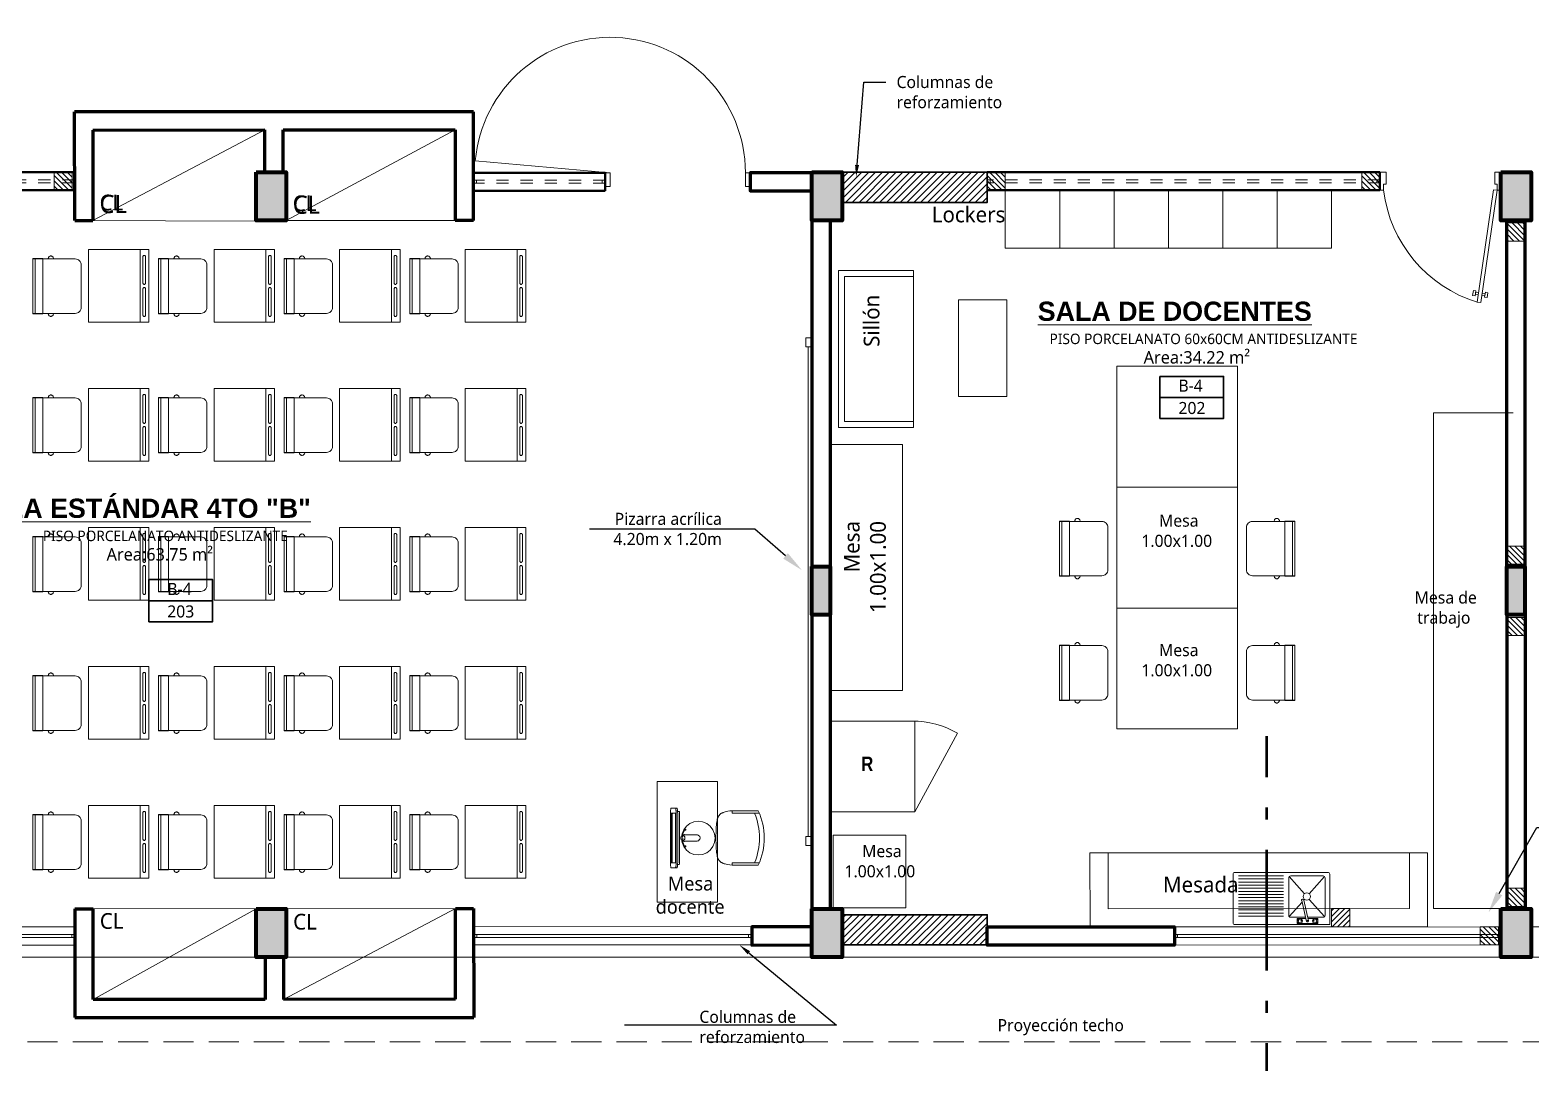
# Model space of a CAD drawing. Header units: metres. Extents: x 28 to 148, y 23 to 113.
# Drawn here: x 116.7 to 129.13, y 38.12 to 46.67 of the extents above; entities that cross this region are included whole.
import ezdxf
from ezdxf import colors
from ezdxf.entities.mleader import LeaderData, LeaderLine
from ezdxf.math import Vec2, Vec3

# ---------------------------------------------------------------- set-up
doc = ezdxf.new("R2010")
doc.units = ezdxf.units.M
doc.linetypes.add('1CORTE', pattern=[1.5, 1, -0.25, 0, -0.25])
doc.linetypes.add('DASHED2', pattern=[0.375, 0.25, -0.125])
doc.layers.add('01', color=7, linetype='Continuous', lineweight=5, true_color=0xcc6600)
doc.layers.add('Mobiliario', color=7, linetype='Continuous', lineweight=0, true_color=0x7f7f7f)
for name, color, linetype, lineweight in [('AA. Proyeccion Corte', 10, '1CORTE', 50), ('COLUMNAS 50', 32, 'Continuous', 70), ('COLUMNAS REFOR.', 40, 'Continuous', 25), ('COLUMNETASSS', 211, 'Continuous', 20), ('Equipamiento SR', 23, 'Continuous', 0), ('GRAFO 0 BLANCO', 7, 'Continuous', 0), ('GRAFO00', 7, 'Continuous', 0), ('letras sr', 7, 'Continuous', 5), ('MOBILIARIO_Pen_No__1', 7, 'Continuous', 13), ('Muebles', 252, 'Continuous', 0), ('muro bajo', 191, 'Continuous', 40), ('Muros el', 144, 'Continuous', 60), ('Puertas El', 21, 'Continuous', 15), ('Vanos', 140, 'Continuous', 5), ('VENTANAS  50', 161, 'Continuous', 9)]:
    doc.layers.add(name, color=color, linetype=linetype, lineweight=lineweight)
doc.layers.add('perimetroooo', color=3, linetype='Continuous')
doc.styles.add('Generales', font='trebuc.ttf', dxfattribs={"height": 0.1})
doc.styles.add('Santa Rosa 1 50', font='trebuc.ttf')
doc.styles.add('TECHNICBOLD', font='techb___.ttf')

# ---------------------------------------------------------------- blocks, each defined once
blk = doc.blocks.new('School Desk 2')
at = {"layer": 'Equipamiento SR', "linetype": 'Continuous'}
for p, q in [((-0.117, 0.249), (-0.12, 0.248)), ((-0.113, 0.25), (-0.117, 0.249)), ((-0.109, 0.25), (-0.113, 0.25)), ((-0.106, 0.249), (-0.109, 0.25)), ((-0.102, 0.248), (-0.106, 0.249)), ((0.2, 0.302), (0.7, 0.302)), ((0.2, -0.298), (0.2, 0.302)), ((0.629, 0.302), (0.629, -0.298)), ((0.652, 0.248), (0.653, 0.25)), ((0.653, 0.25), (0.654, 0.251)), ((0.654, 0.251), (0.655, 0.253)), ((0.655, 0.253), (0.657, 0.254)), ((0.657, 0.254), (0.659, 0.255)), ((0.659, 0.255), (0.661, 0.255)), ((0.661, 0.255), (0.663, 0.255)), ((0.663, 0.255), (0.664, 0.255)), ((0.664, 0.255), (0.666, 0.254)), ((0.666, 0.254), (0.668, 0.253)), ((0.668, 0.253), (0.669, 0.251)), ((0.669, 0.251), (0.67, 0.25)), ((0.67, 0.25), (0.671, 0.248)), ((0.7, 0.302), (0.7, -0.298)), ((-0.241, 0.228), (-0.259, 0.228)), ((-0.259, 0.228), (-0.259, -0.228)), ((-0.177, 0.228), (-0.241, 0.228)), ((-0.241, 0.228), (-0.241, -0.228)), ((-0.177, 0.228), (-0.177, -0.228)), ((-0.132, 0.231), (-0.133, 0.228)), ((-0.131, 0.236), (-0.132, 0.231)), ((-0.129, 0.239), (-0.131, 0.236)), ((-0.127, 0.243), (-0.129, 0.239)), ((-0.124, 0.246), (-0.127, 0.243)), ((-0.12, 0.248), (-0.124, 0.246)), ((-0.099, 0.246), (-0.102, 0.248)), ((-0.096, 0.243), (-0.099, 0.246)), ((-0.093, 0.239), (-0.096, 0.243)), ((-0.092, 0.238), (-0.093, 0.239)), ((-0.088, 0.228), (-0.092, 0.238)), ((0.651, 0.246), (0.652, 0.248)), ((0.651, 0.243), (0.651, 0.246)), ((0.651, 0.242), (0.651, 0.243)), ((0.651, 0.027), (0.651, 0.242)), ((0.671, 0.248), (0.672, 0.246)), ((0.672, 0.246), (0.672, 0.243)), ((0.672, 0.243), (0.672, 0.242)), ((0.672, 0.242), (0.672, 0.027)), ((0.7, -0.226), (0.7, 0.23)), ((0.651, 0.026), (0.651, 0.027)), ((0.651, 0.024), (0.651, 0.026)), ((0.652, 0.022), (0.651, 0.024)), ((0.653, 0.02), (0.652, 0.022)), ((0.654, 0.018), (0.653, 0.02)), ((0.655, 0.017), (0.654, 0.018)), ((0.657, 0.016), (0.655, 0.017)), ((0.659, 0.015), (0.657, 0.016)), ((0.661, 0.014), (0.659, 0.015)), ((0.663, 0.014), (0.661, 0.014)), ((0.664, 0.015), (0.663, 0.014)), ((0.666, 0.016), (0.664, 0.015)), ((0.668, 0.017), (0.666, 0.016)), ((0.669, 0.018), (0.668, 0.017)), ((0.67, 0.02), (0.669, 0.018)), ((0.671, 0.022), (0.67, 0.02)), ((0.672, 0.024), (0.671, 0.022)), ((0.672, 0.027), (0.672, 0.026)), ((0.672, 0.026), (0.672, 0.024)), ((0.651, -0.02), (0.652, -0.018)), ((0.651, -0.023), (0.651, -0.02)), ((0.651, -0.024), (0.651, -0.023)), ((0.651, -0.239), (0.651, -0.024)), ((0.652, -0.018), (0.653, -0.016)), ((0.653, -0.016), (0.654, -0.015)), ((0.654, -0.015), (0.655, -0.013)), ((0.655, -0.013), (0.657, -0.012)), ((0.657, -0.012), (0.659, -0.011)), ((0.659, -0.011), (0.661, -0.011)), ((0.661, -0.011), (0.663, -0.011)), ((0.663, -0.011), (0.664, -0.011)), ((0.664, -0.011), (0.666, -0.012)), ((0.666, -0.012), (0.668, -0.013)), ((0.668, -0.013), (0.669, -0.015)), ((0.669, -0.015), (0.67, -0.016)), ((0.67, -0.016), (0.671, -0.018)), ((0.671, -0.018), (0.672, -0.02)), ((0.672, -0.02), (0.672, -0.023)), ((0.672, -0.023), (0.672, -0.024)), ((0.672, -0.024), (0.672, -0.239)), ((-0.241, -0.228), (-0.259, -0.228)), ((-0.177, -0.228), (-0.241, -0.228)), ((-0.133, -0.228), (-0.132, -0.231)), ((-0.132, -0.231), (-0.131, -0.236)), ((-0.131, -0.236), (-0.129, -0.239)), ((-0.129, -0.239), (-0.127, -0.243)), ((-0.127, -0.243), (-0.124, -0.246)), ((-0.124, -0.246), (-0.12, -0.248)), ((-0.12, -0.248), (-0.117, -0.249)), ((-0.106, -0.249), (-0.102, -0.248)), ((-0.102, -0.248), (-0.099, -0.246)), ((-0.099, -0.246), (-0.096, -0.243)), ((-0.096, -0.243), (-0.093, -0.239)), ((-0.093, -0.239), (-0.092, -0.238)), ((-0.092, -0.238), (-0.088, -0.228)), ((0.651, -0.24), (0.651, -0.239)), ((0.651, -0.242), (0.651, -0.24)), ((0.652, -0.244), (0.651, -0.242)), ((0.653, -0.246), (0.652, -0.244)), ((0.654, -0.248), (0.653, -0.246)), ((0.655, -0.249), (0.654, -0.248)), ((0.669, -0.248), (0.668, -0.249)), ((0.67, -0.246), (0.669, -0.248)), ((0.671, -0.244), (0.67, -0.246)), ((0.672, -0.242), (0.671, -0.244)), ((0.672, -0.239), (0.672, -0.24)), ((0.672, -0.24), (0.672, -0.242)), ((-0.117, -0.249), (-0.113, -0.25)), ((-0.113, -0.25), (-0.109, -0.25)), ((-0.109, -0.25), (-0.106, -0.249)), ((0.7, -0.298), (0.2, -0.298)), ((0.629, -0.283), (0.629, -0.283)), ((0.657, -0.25), (0.655, -0.249)), ((0.659, -0.251), (0.657, -0.25)), ((0.661, -0.252), (0.659, -0.251)), ((0.663, -0.252), (0.661, -0.252)), ((0.664, -0.251), (0.663, -0.252)), ((0.666, -0.25), (0.664, -0.251)), ((0.668, -0.249), (0.666, -0.25))]:
    blk.add_line(p, q, dxfattribs=at)
blk.add_lwpolyline([(-0.259, 0.225), (0.091, 0.225, -0.414214), (0.141, 0.175), (0.141, -0.175, -0.414214), (0.091, -0.225), (-0.259, -0.225), (-0.259, 0.225)], format="xyb", dxfattribs=at)
blk = doc.blocks.new('A$C5A0F33B4')
at = {"layer": 'Puertas El', "linetype": 'Continuous'}
blk.add_line((1.12, 1.16), (1.218, 2.276), dxfattribs=at)
at = {"layer": 'Puertas El', "linetype": 'ByBlock'}
for p, q in [((1.005, 1.16), (1.005, 1.2)), ((1.005, 1.2), (1.12, 1.2)), ((1.12, 1.2), (1.005, 1.2)), ((1.12, 1.16), (1.005, 1.16)), ((1.12, 1.2), (1.12, 1.16)), ((1.005, 0), (1.005, 0.04)), ((1.005, 0.04), (1.12, 0.04)), ((1.12, 0), (1.005, 0)), ((1.12, 0), (1.005, 0)), ((1.12, 0), (1.005, 0)), ((1.12, 0.04), (1.12, 0))]:
    blk.add_line(p, q, dxfattribs=at)
blk.add_arc((1.12, 1.16), 1.12, 270, 85, dxfattribs=at)
blk = doc.blocks.new('Picture 18')
at = {"layer": 'Equipamiento SR', "linetype": 'Continuous'}
for p, q in [((0.075, 0), (0, 0)), ((0, 0), (0, -0.05)), ((4.125, 0), (0.075, 0)), ((0.075, 0), (0.075, -0.03)), ((0.075, -0.05), (0.075, 0)), ((4.125, -0.03), (4.125, 0)), ((4.2, 0), (4.125, 0)), ((4.125, 0), (4.125, -0.05)), ((4.2, -0.05), (4.2, 0)), ((0, -0.05), (0.075, -0.05)), ((0.075, -0.03), (4.125, -0.03)), ((4.125, -0.05), (4.2, -0.05))]:
    blk.add_line(p, q, dxfattribs=at)
blk = doc.blocks.new('puerta 1.00')
at = {"layer": 'Puertas El'}
for p, q in [((165.765, -11.935), (165.765, -11.885)), ((165.915, -11.915), (165.865, -11.915)), ((165.865, -11.935), (165.865, -11.915)), ((165.915, -11.915), (165.911, -11.945)), ((165.915, -11.915), (165.915, -11.885)), ((165.915, -11.915), (166.845, -12.051)), ((165.865, -11.935), (165.765, -11.935)), ((165.911, -11.945), (166.841, -12.08)), ((166.76, -12.013), (166.763, -11.993)), ((166.76, -12.013), (166.8, -12.019)), ((166.763, -11.993), (166.802, -11.999)), ((166.766, -12.039), (166.77, -12.014)), ((166.79, -12.017), (166.786, -12.042)), ((166.8, -12.019), (166.802, -11.999)), ((166.748, -12.092), (166.746, -12.112)), ((166.746, -12.112), (166.785, -12.118)), ((166.748, -12.092), (166.788, -12.098)), ((166.762, -12.069), (166.758, -12.093)), ((166.782, -12.072), (166.778, -12.096)), ((166.788, -12.098), (166.785, -12.118)), ((166.845, -12.051), (166.841, -12.08)), ((166.845, -12.051), (166.841, -12.08)), ((166.845, -12.051), (166.841, -12.08)), ((165.765, -12.855), (165.765, -12.835)), ((165.765, -12.885), (165.765, -12.835)), ((165.865, -12.835), (165.765, -12.835)), ((165.865, -12.855), (165.865, -12.835)), ((165.915, -12.855), (165.865, -12.855)), ((165.915, -12.885), (165.915, -12.855))]:
    blk.add_line(p, q, dxfattribs=at)
at = {"layer": 'Puertas El', "linetype": 'ByBlock'}
blk.add_arc((165.782, -11.755), 1.108, 276.8989, 342.9435, dxfattribs=at)
blk = doc.blocks.new('A$C196F1E11')
at = {"layer": '01', "lineweight": 5}
h = blk.add_hatch(dxfattribs=at)
h.set_pattern_fill('ANSI31', scale=0.01, angle=-90)
h.set_pattern_definition([(315, (-134.044812, -149.728227), (0.0224506403, 0.0224506403), [])])
h.paths.add_polyline_path([(0, 0.15), (0, 0), (0.15, 0), (0.15, 0.15)])
at = {"layer": 'COLUMNETASSS', "color": 7, "lineweight": 5}
blk.add_lwpolyline([(0, 0.15), (0, 0), (0.15, 0), (0.15, 0.15)], close=True, dxfattribs=at)
blk = doc.blocks.new('A$C0C667B88')
at = {"layer": 'Equipamiento SR'}
for p, q in [((0.049, 0.765), (0.159, 0.765)), ((0.135, 0.765), (0.265, 0.765)), ((0.16, 0.765), (0.265, 0.765)), ((0.265, 0.765), (0.265, 0.745)), ((0.04, 0.745), (0.265, 0.745)), ((0.04, 0.335), (0.265, 0.335)), ((0.049, 0.315), (0.159, 0.315)), ((0.135, 0.315), (0.265, 0.315)), ((0.16, 0.315), (0.265, 0.315)), ((0.265, 0.335), (0.265, 0.315))]:
    blk.add_line(p, q, dxfattribs=at)
for points in [[(0.4, 0.54), (0.4, 0.553), (0.4, 0.566), (0.399, 0.579), (0.399, 0.591), (0.399, 0.603), (0.398, 0.614), (0.397, 0.625), (0.397, 0.635), (0.396, 0.643), (0.395, 0.651), (0.395, 0.658), (0.394, 0.665), (0.393, 0.671), (0.392, 0.676), (0.391, 0.681), (0.39, 0.685), (0.39, 0.69), (0.389, 0.694), (0.388, 0.697), (0.387, 0.701), (0.386, 0.704), (0.385, 0.707), (0.383, 0.71), (0.382, 0.713), (0.381, 0.716), (0.379, 0.718), (0.378, 0.72), (0.376, 0.723), (0.375, 0.725), (0.373, 0.727), (0.371, 0.729), (0.37, 0.731), (0.368, 0.733), (0.366, 0.735), (0.364, 0.737), (0.361, 0.739), (0.359, 0.741), (0.356, 0.743), (0.352, 0.745), (0.349, 0.747), (0.344, 0.749), (0.339, 0.751), (0.333, 0.754), (0.324, 0.756), (0.314, 0.758), (0.301, 0.761), (0.285, 0.763), (0.265, 0.765)], [(0.4, 0.54), (0.4, 0.527), (0.4, 0.514), (0.399, 0.502), (0.399, 0.489), (0.399, 0.477), (0.398, 0.466), (0.397, 0.456), (0.397, 0.446), (0.396, 0.437), (0.395, 0.429), (0.395, 0.422), (0.394, 0.416), (0.393, 0.41), (0.392, 0.405), (0.391, 0.4), (0.39, 0.395), (0.39, 0.391), (0.389, 0.387), (0.388, 0.383), (0.387, 0.38), (0.386, 0.376), (0.385, 0.373), (0.383, 0.37), (0.382, 0.368), (0.381, 0.365), (0.379, 0.363), (0.378, 0.36), (0.376, 0.358), (0.375, 0.356), (0.373, 0.354), (0.371, 0.352), (0.37, 0.35), (0.368, 0.348), (0.366, 0.346), (0.364, 0.344), (0.361, 0.342), (0.359, 0.34), (0.356, 0.338), (0.352, 0.336), (0.349, 0.334), (0.344, 0.332), (0.339, 0.329), (0.333, 0.327), (0.324, 0.325), (0.314, 0.322), (0.301, 0.32), (0.285, 0.318), (0.265, 0.315)]]:
    blk.add_lwpolyline(points, dxfattribs=at)
for centre, start, end in [((0.54, 0.54), 155.3885, 204.6115), ((0.58, 0.54), 157.7008, 202.2992)]:
    blk.add_arc(centre, 0.54, start, end, dxfattribs=at)
blk = doc.blocks.new('A$C3689293D')
at = {"layer": 'Equipamiento SR'}
for p, q in [((0.95, 0.7), (0.05, 0.7)), ((0.221, 0.584), (0.222, 0.585)), ((0.221, 0.583), (0.221, 0.584)), ((0.221, 0.583), (0.221, 0.549)), ((0.221, 0.536), (0.221, 0.549)), ((0.221, 0.549), (0.221, 0.548)), ((0.221, 0.548), (0.222, 0.547)), ((0.221, 0.536), (0.221, 0.535)), ((0.221, 0.535), (0.222, 0.534)), ((0.222, 0.585), (0.225, 0.585)), ((0.222, 0.547), (0.225, 0.546)), ((0.222, 0.534), (0.225, 0.533)), ((0.225, 0.585), (0.228, 0.586)), ((0.225, 0.546), (0.228, 0.545)), ((0.225, 0.533), (0.228, 0.533)), ((0.228, 0.586), (0.232, 0.587)), ((0.228, 0.545), (0.232, 0.544)), ((0.228, 0.533), (0.232, 0.532)), ((0.232, 0.587), (0.237, 0.588)), ((0.232, 0.544), (0.237, 0.544)), ((0.232, 0.532), (0.237, 0.531)), ((0.237, 0.588), (0.242, 0.588)), ((0.237, 0.544), (0.242, 0.543)), ((0.237, 0.531), (0.242, 0.53)), ((0.242, 0.588), (0.249, 0.589)), ((0.242, 0.543), (0.249, 0.543)), ((0.242, 0.53), (0.248, 0.53)), ((0.248, 0.517), (0.248, 0.53)), ((0.248, 0.53), (0.249, 0.53)), ((0.248, 0.517), (0.249, 0.517)), ((0.249, 0.589), (0.255, 0.589)), ((0.249, 0.543), (0.255, 0.542)), ((0.249, 0.53), (0.255, 0.53)), ((0.249, 0.517), (0.249, 0.516)), ((0.249, 0.516), (0.25, 0.516)), ((0.25, 0.516), (0.252, 0.515)), ((0.252, 0.515), (0.254, 0.515)), ((0.254, 0.515), (0.256, 0.515)), ((0.255, 0.589), (0.262, 0.59)), ((0.255, 0.542), (0.262, 0.542)), ((0.255, 0.53), (0.262, 0.529)), ((0.256, 0.515), (0.259, 0.514)), ((0.259, 0.514), (0.262, 0.514)), ((0.262, 0.59), (0.27, 0.59)), ((0.262, 0.585), (0.673, 0.585)), ((0.262, 0.585), (0.262, 0.578)), ((0.262, 0.578), (0.673, 0.578)), ((0.262, 0.578), (0.262, 0.577)), ((0.262, 0.577), (0.27, 0.577)), ((0.262, 0.577), (0.262, 0.577)), ((0.262, 0.577), (0.262, 0.573)), ((0.265, 0.573), (0.262, 0.573)), ((0.262, 0.573), (0.262, 0.547)), ((0.262, 0.547), (0.673, 0.547)), ((0.262, 0.542), (0.27, 0.542)), ((0.262, 0.529), (0.27, 0.529)), ((0.262, 0.514), (0.265, 0.514)), ((0.269, 0.574), (0.265, 0.573)), ((0.265, 0.514), (0.269, 0.514)), ((0.272, 0.574), (0.269, 0.574)), ((0.269, 0.514), (0.272, 0.514)), ((0.27, 0.59), (0.276, 0.59)), ((0.27, 0.577), (0.276, 0.577)), ((0.27, 0.542), (0.276, 0.542)), ((0.27, 0.529), (0.276, 0.529)), ((0.276, 0.574), (0.272, 0.574)), ((0.272, 0.514), (0.276, 0.514)), ((0.276, 0.59), (0.66, 0.59)), ((0.276, 0.577), (0.66, 0.577)), ((0.66, 0.574), (0.276, 0.574)), ((0.276, 0.542), (0.66, 0.542)), ((0.276, 0.529), (0.66, 0.529)), ((0.276, 0.514), (0.462, 0.514)), ((0.462, 0.497), (0.462, 0.514)), ((0.462, 0.514), (0.475, 0.514)), ((0.475, 0.514), (0.66, 0.514)), ((0.475, 0.514), (0.475, 0.497)), ((0.475, 0.497), (0.475, 0.495)), ((0.475, 0.497), (0.505, 0.493)), ((0.666, 0.59), (0.66, 0.59)), ((0.666, 0.577), (0.66, 0.577)), ((0.66, 0.574), (0.663, 0.574)), ((0.666, 0.542), (0.66, 0.542)), ((0.666, 0.529), (0.66, 0.529)), ((0.663, 0.514), (0.66, 0.514)), ((0.663, 0.574), (0.667, 0.574)), ((0.667, 0.514), (0.663, 0.514)), ((0.673, 0.59), (0.666, 0.59)), ((0.673, 0.577), (0.666, 0.577)), ((0.673, 0.542), (0.666, 0.542)), ((0.673, 0.529), (0.666, 0.529)), ((0.667, 0.574), (0.67, 0.573)), ((0.67, 0.514), (0.667, 0.514)), ((0.67, 0.573), (0.673, 0.573)), ((0.673, 0.514), (0.67, 0.514)), ((0.68, 0.589), (0.673, 0.59)), ((0.673, 0.585), (0.673, 0.578)), ((0.673, 0.577), (0.673, 0.578)), ((0.673, 0.577), (0.673, 0.577)), ((0.673, 0.573), (0.673, 0.577)), ((0.673, 0.547), (0.673, 0.573)), ((0.68, 0.542), (0.673, 0.542)), ((0.68, 0.53), (0.673, 0.529)), ((0.677, 0.514), (0.673, 0.514)), ((0.679, 0.515), (0.677, 0.514)), ((0.682, 0.515), (0.679, 0.515)), ((0.687, 0.589), (0.68, 0.589)), ((0.687, 0.543), (0.68, 0.542)), ((0.687, 0.53), (0.68, 0.53)), ((0.684, 0.515), (0.682, 0.515)), ((0.685, 0.516), (0.684, 0.515)), ((0.686, 0.516), (0.685, 0.516)), ((0.687, 0.517), (0.686, 0.516)), ((0.693, 0.588), (0.687, 0.589)), ((0.693, 0.543), (0.687, 0.543)), ((0.687, 0.517), (0.687, 0.53)), ((0.693, 0.53), (0.687, 0.53)), ((0.687, 0.53), (0.687, 0.53)), ((0.687, 0.517), (0.687, 0.517)), ((0.699, 0.588), (0.693, 0.588)), ((0.699, 0.544), (0.693, 0.543)), ((0.699, 0.531), (0.693, 0.53)), ((0.704, 0.587), (0.699, 0.588)), ((0.704, 0.544), (0.699, 0.544)), ((0.704, 0.532), (0.699, 0.531)), ((0.708, 0.586), (0.704, 0.587)), ((0.708, 0.545), (0.704, 0.544)), ((0.708, 0.533), (0.704, 0.532)), ((0.711, 0.585), (0.708, 0.586)), ((0.711, 0.546), (0.708, 0.545)), ((0.711, 0.533), (0.708, 0.533)), ((0.713, 0.585), (0.711, 0.585)), ((0.713, 0.547), (0.711, 0.546)), ((0.713, 0.534), (0.711, 0.533)), ((0.714, 0.584), (0.713, 0.585)), ((0.714, 0.548), (0.713, 0.547)), ((0.714, 0.535), (0.713, 0.534)), ((0.714, 0.583), (0.714, 0.584)), ((0.714, 0.583), (0.714, 0.549)), ((0.714, 0.536), (0.714, 0.549)), ((0.714, 0.549), (0.714, 0.548)), ((0.714, 0.536), (0.714, 0.535)), ((0.33, 0.359), (0.335, 0.395)), ((0.335, 0.395), (0.349, 0.428)), ((0.349, 0.428), (0.371, 0.457)), ((0.4, 0.479), (0.371, 0.457)), ((0.396, 0.466), (0.397, 0.466)), ((0.396, 0.465), (0.396, 0.466)), ((0.396, 0.464), (0.396, 0.465)), ((0.396, 0.464), (0.396, 0.464)), ((0.397, 0.463), (0.396, 0.464)), ((0.397, 0.467), (0.398, 0.468)), ((0.397, 0.466), (0.397, 0.467)), ((0.398, 0.462), (0.397, 0.463)), ((0.397, 0.463), (0.397, 0.463)), ((0.398, 0.469), (0.399, 0.47)), ((0.398, 0.468), (0.398, 0.469)), ((0.399, 0.462), (0.398, 0.462)), ((0.399, 0.47), (0.4, 0.471)), ((0.4, 0.462), (0.399, 0.462)), ((0.4, 0.479), (0.433, 0.493)), ((0.4, 0.471), (0.401, 0.472)), ((0.401, 0.462), (0.4, 0.462)), ((0.401, 0.472), (0.402, 0.472)), ((0.402, 0.463), (0.401, 0.462)), ((0.402, 0.472), (0.403, 0.473)), ((0.402, 0.472), (0.403, 0.473)), ((0.403, 0.463), (0.402, 0.463)), ((0.435, 0.486), (0.403, 0.473)), ((0.404, 0.463), (0.403, 0.463)), ((0.405, 0.464), (0.404, 0.463)), ((0.407, 0.464), (0.405, 0.464)), ((0.407, 0.465), (0.407, 0.464)), ((0.433, 0.493), (0.462, 0.497)), ((0.451, 0.488), (0.435, 0.486)), ((0.437, 0.477), (0.444, 0.478)), ((0.444, 0.478), (0.443, 0.473)), ((0.443, 0.365), (0.443, 0.473)), ((0.446, 0.482), (0.444, 0.478)), ((0.446, 0.482), (0.452, 0.489)), ((0.45, 0.486), (0.452, 0.489)), ((0.45, 0.486), (0.45, 0.482)), ((0.45, 0.482), (0.45, 0.479)), ((0.452, 0.475), (0.45, 0.479)), ((0.452, 0.489), (0.455, 0.492)), ((0.456, 0.473), (0.452, 0.475)), ((0.458, 0.494), (0.455, 0.492)), ((0.46, 0.471), (0.456, 0.473)), ((0.458, 0.494), (0.462, 0.495)), ((0.464, 0.469), (0.46, 0.471)), ((0.462, 0.495), (0.462, 0.497)), ((0.462, 0.491), (0.462, 0.495)), ((0.463, 0.489), (0.462, 0.487)), ((0.463, 0.489), (0.462, 0.488)), ((0.462, 0.488), (0.462, 0.487)), ((0.464, 0.469), (0.469, 0.469)), ((0.469, 0.469), (0.474, 0.47)), ((0.475, 0.487), (0.474, 0.485)), ((0.474, 0.485), (0.475, 0.486)), ((0.474, 0.47), (0.479, 0.471)), ((0.477, 0.494), (0.475, 0.495)), ((0.475, 0.495), (0.475, 0.49)), ((0.475, 0.486), (0.475, 0.487)), ((0.481, 0.492), (0.477, 0.494)), ((0.479, 0.471), (0.482, 0.473)), ((0.485, 0.49), (0.481, 0.492)), ((0.482, 0.473), (0.485, 0.476)), ((0.487, 0.487), (0.485, 0.49)), ((0.485, 0.49), (0.49, 0.483)), ((0.485, 0.476), (0.487, 0.48)), ((0.486, 0.488), (0.503, 0.486)), ((0.487, 0.483), (0.487, 0.487)), ((0.487, 0.48), (0.487, 0.483)), ((0.493, 0.479), (0.49, 0.483)), ((0.494, 0.474), (0.493, 0.479)), ((0.501, 0.477), (0.493, 0.478)), ((0.494, 0.367), (0.494, 0.474)), ((0.503, 0.486), (0.535, 0.473)), ((0.505, 0.493), (0.539, 0.479)), ((0.531, 0.465), (0.532, 0.464)), ((0.532, 0.464), (0.533, 0.464)), ((0.533, 0.464), (0.534, 0.463)), ((0.534, 0.463), (0.535, 0.463)), ((0.536, 0.472), (0.535, 0.473)), ((0.535, 0.463), (0.537, 0.463)), ((0.537, 0.472), (0.536, 0.472)), ((0.538, 0.471), (0.537, 0.472)), ((0.537, 0.463), (0.538, 0.462)), ((0.539, 0.47), (0.538, 0.471)), ((0.538, 0.462), (0.539, 0.462)), ((0.539, 0.479), (0.568, 0.457)), ((0.54, 0.469), (0.539, 0.47)), ((0.539, 0.462), (0.54, 0.462)), ((0.541, 0.468), (0.54, 0.469)), ((0.54, 0.462), (0.541, 0.463)), ((0.54, 0.462), (0.54, 0.462)), ((0.541, 0.467), (0.541, 0.468)), ((0.542, 0.466), (0.541, 0.467)), ((0.541, 0.463), (0.542, 0.463)), ((0.542, 0.466), (0.542, 0.466)), ((0.542, 0.465), (0.542, 0.466)), ((0.542, 0.464), (0.542, 0.465)), ((0.542, 0.464), (0.542, 0.464)), ((0.542, 0.463), (0.542, 0.464)), ((0.568, 0.457), (0.59, 0.428)), ((0.59, 0.428), (0.604, 0.395)), ((0.604, 0.395), (0.608, 0.359)), ((0.335, 0.323), (0.33, 0.359)), ((0.349, 0.289), (0.335, 0.323)), ((0.371, 0.26), (0.349, 0.289)), ((0.4, 0.238), (0.371, 0.26)), ((0.443, 0.365), (0.444, 0.361)), ((0.447, 0.356), (0.444, 0.361)), ((0.447, 0.356), (0.452, 0.35)), ((0.456, 0.347), (0.452, 0.35)), ((0.46, 0.345), (0.456, 0.347)), ((0.464, 0.344), (0.46, 0.345)), ((0.469, 0.343), (0.464, 0.344)), ((0.469, 0.343), (0.474, 0.344)), ((0.474, 0.344), (0.479, 0.346)), ((0.479, 0.346), (0.482, 0.348)), ((0.482, 0.348), (0.485, 0.351)), ((0.491, 0.357), (0.485, 0.351)), ((0.493, 0.362), (0.491, 0.357)), ((0.494, 0.367), (0.493, 0.362)), ((0.568, 0.26), (0.539, 0.238)), ((0.59, 0.289), (0.568, 0.26)), ((0.604, 0.323), (0.59, 0.289)), ((0.608, 0.359), (0.604, 0.323)), ((0.4, 0.238), (0.433, 0.224)), ((0.469, 0.219), (0.433, 0.224)), ((0.469, 0.219), (0.505, 0.224)), ((0.539, 0.238), (0.505, 0.224))]:
    blk.add_line(p, q, dxfattribs=at)
blk.add_lwpolyline([(1, 0.7), (0, 0.7), (0, 0.2), (1, 0.2), (1, 0.7)], dxfattribs=at)
blk = doc.blocks.new('A$C25F65E93')
at = {"layer": 'Equipamiento SR', "linetype": 'Continuous'}
for p, q in [((0.135, 0.496), (0.139, 0.498)), ((0.139, 0.498), (0.142, 0.5)), ((0.142, 0.5), (0.146, 0.5)), ((0.146, 0.5), (0.15, 0.5)), ((0.15, 0.5), (0.154, 0.5)), ((0.154, 0.5), (0.157, 0.498)), ((0.157, 0.498), (0.16, 0.496)), ((0.018, 0.478), (0, 0.478)), ((0, 0.022), (0, 0.478)), ((0.082, 0.478), (0.018, 0.478)), ((0.018, 0.022), (0.018, 0.478)), ((0.082, 0.022), (0.082, 0.478)), ((0.126, 0.478), (0.127, 0.482)), ((0.127, 0.482), (0.128, 0.486)), ((0.128, 0.486), (0.13, 0.49)), ((0.13, 0.49), (0.133, 0.493)), ((0.133, 0.493), (0.135, 0.496)), ((0.16, 0.496), (0.163, 0.493)), ((0.163, 0.493), (0.166, 0.49)), ((0.166, 0.49), (0.167, 0.488)), ((0.167, 0.488), (0.171, 0.478)), ((0.018, 0.022), (0, 0.022)), ((0.082, 0.022), (0.018, 0.022)), ((0.127, 0.019), (0.126, 0.022)), ((0.128, 0.015), (0.127, 0.019)), ((0.13, 0.011), (0.128, 0.015)), ((0.133, 0.007), (0.13, 0.011)), ((0.135, 0.005), (0.133, 0.007)), ((0.139, 0.002), (0.135, 0.005)), ((0.142, 0.001), (0.139, 0.002)), ((0.146, 0), (0.142, 0.001)), ((0.154, 0.001), (0.15, 0)), ((0.157, 0.002), (0.154, 0.001)), ((0.16, 0.005), (0.157, 0.002)), ((0.163, 0.007), (0.16, 0.005)), ((0.166, 0.011), (0.163, 0.007)), ((0.167, 0.013), (0.166, 0.011)), ((0.171, 0.022), (0.167, 0.013)), ((0.15, 0), (0.146, 0))]:
    blk.add_line(p, q, dxfattribs=at)
blk.add_lwpolyline([(0, 0.025), (0.35, 0.025, 0.414214), (0.4, 0.075), (0.4, 0.425, 0.414214), (0.35, 0.475), (0, 0.475), (0, 0.025)], format="xyb", dxfattribs=at)

msp = doc.modelspace()

# ---------------------------------------------------------------- hatches: boundary and pattern name
at = {"layer": 'GRAFO 0 BLANCO', "true_color": 0x939598}
h = msp.add_hatch(color=252, dxfattribs=at)
h.dxf.hatch_style = 1
h.paths.add_polyline_path([(128.877, 47.988), (129.127, 47.988), (129.127, 47.688), (128.877, 47.688)])
h.paths.add_polyline_path([(132.958, 47.988), (133.208, 47.988), (133.208, 47.688), (132.958, 47.688)])
h.paths.add_polyline_path([(132.958, 45.49), (133.208, 45.49), (133.208, 45.09), (132.958, 45.09)])
h.paths.add_polyline_path([(128.877, 45.49), (129.127, 45.49), (129.127, 45.09), (128.877, 45.09)])
h = msp.add_hatch(color=252, dxfattribs=at)
h.dxf.hatch_style = 1
h.paths.add_polyline_path([(123.176, 45.49), (123.426, 45.49), (123.426, 45.09), (123.176, 45.09)])
h.paths.add_polyline_path([(128.927, 42.227), (129.077, 42.227), (129.077, 41.827), (128.927, 41.827)])
h.paths.add_polyline_path([(123.176, 42.227), (123.326, 42.227), (123.326, 41.827), (123.176, 41.827)])
h.paths.add_polyline_path([(123.176, 39.396), (123.426, 39.396), (123.426, 38.996), (123.176, 38.996)])
h.paths.add_polyline_path([(128.877, 39.396), (129.127, 39.396), (129.127, 38.996), (128.877, 38.996)])
h.paths.add_polyline_path([(132.958, 39.396), (133.208, 39.396), (133.208, 38.996), (132.958, 38.996)])
h.paths.add_polyline_path([(133.058, 42.227), (133.208, 42.227), (133.208, 41.827), (133.058, 41.827)])
h.paths.add_polyline_path([(118.575, 45.49), (118.825, 45.49), (118.825, 45.09), (118.575, 45.09)])
h.paths.add_polyline_path([(118.575, 39.396), (118.825, 39.396), (118.825, 38.996), (118.575, 38.996)])
h.paths.add_polyline_path([(114.513, 39.396), (114.763, 39.396), (114.763, 38.996), (114.513, 38.996)])
h.paths.add_polyline_path([(114.513, 45.49), (114.763, 45.49), (114.763, 45.09), (114.513, 45.09)])
h.paths.add_polyline_path([(109.923, 45.49), (110.173, 45.49), (110.173, 45.09), (109.923, 45.09)])
h.paths.add_polyline_path([(109.923, 39.396), (110.173, 39.396), (110.173, 38.996), (109.923, 38.996)])
at = {"layer": 'Muebles'}
h = msp.add_hatch(dxfattribs=at)
h.set_pattern_fill('ANSI31', color=256, scale=0.32, angle=180)
h.set_pattern_definition([(225, (52.246784, -11.201862), (0.028284271, -0.028284271), [])])
h.paths.add_polyline_path([(123.426, 45.49), (124.626, 45.49), (124.626, 45.24), (123.426, 45.24)])
h = msp.add_hatch(dxfattribs=at)
h.set_pattern_fill('ANSI31', color=256, scale=0.32, angle=180)
h.set_pattern_definition([(225, (70.984045, -11.20108), (0.028284271, -0.028284271), [])])
h.paths.add_polyline_path([(123.426, 39.347), (124.626, 39.347), (124.626, 39.097), (123.426, 39.097)])

# ---------------------------------------------------------------- linework, layer by layer
at = {"layer": 'AA. Proyeccion Corte', "color": 7}
msp.add_line((126.941, 34.084), (126.941, 40.825), dxfattribs=at)
at = {"layer": 'COLUMNAS 50', "linetype": 'Continuous'}
for points in [[(118.575, 45.49), (118.825, 45.49), (118.825, 45.09), (118.575, 45.09), (118.575, 45.49)], [(123.176, 45.49), (123.426, 45.49), (123.426, 45.09), (123.176, 45.09), (123.176, 45.49)], [(128.877, 45.49), (129.127, 45.49), (129.127, 45.09), (128.877, 45.09), (128.877, 45.49)], [(128.927, 42.227), (129.077, 42.227), (129.077, 41.827), (128.927, 41.827), (128.927, 42.227)], [(118.575, 39.396), (118.825, 39.396), (118.825, 38.996), (118.575, 38.996), (118.575, 39.396)], [(123.176, 39.396), (123.426, 39.396), (123.426, 38.996), (123.176, 38.996), (123.176, 39.396)], [(128.877, 39.396), (129.127, 39.396), (129.127, 38.996), (128.877, 38.996), (128.877, 39.396)]]:
    msp.add_lwpolyline(points, dxfattribs=at)
at = {"layer": 'COLUMNAS 50'}
msp.add_lwpolyline([(123.176, 42.227), (123.326, 42.227), (123.326, 41.827), (123.176, 41.827), (123.176, 42.227)], dxfattribs=at)
at = {"layer": 'COLUMNAS REFOR.', "lineweight": 30}
for points in [[(123.426, 45.49), (124.626, 45.49), (124.626, 45.24), (123.426, 45.24)], [(123.426, 39.347), (124.626, 39.347), (124.626, 39.097), (123.426, 39.097)]]:
    msp.add_lwpolyline(points, close=True, dxfattribs=at)
at = {"layer": 'Equipamiento SR'}
for p, q in [((123.326, 40.949), (124.026, 40.949)), ((124.026, 40.199), (124.026, 40.949)), ((124.381, 40.849), (124.026, 40.199)), ((123.326, 40.199), (123.992, 40.199)), ((124.026, 40.199), (123.992, 40.199)), ((126.661, 39.281), (126.661, 39.681)), ((126.677, 39.697), (127.445, 39.697)), ((127.079, 39.668), (126.705, 39.668)), ((127.079, 39.643), (126.705, 39.643)), ((127.122, 39.342), (127.122, 39.652)), ((127.252, 39.52), (127.126, 39.663)), ((127.138, 39.668), (127.406, 39.668)), ((127.292, 39.52), (127.418, 39.663)), ((127.422, 39.652), (127.422, 39.342)), ((127.422, 39.342), (127.422, 39.652)), ((127.461, 39.681), (127.461, 39.265)), ((127.079, 39.617), (126.705, 39.617)), ((127.079, 39.591), (126.705, 39.591)), ((127.079, 39.566), (126.705, 39.566)), ((127.079, 39.54), (126.705, 39.54)), ((127.079, 39.514), (126.705, 39.514)), ((127.079, 39.488), (126.705, 39.488)), ((127.079, 39.463), (126.705, 39.463)), ((127.079, 39.437), (126.705, 39.437)), ((127.079, 39.411), (126.705, 39.411)), ((127.079, 39.386), (126.705, 39.386)), ((127.126, 39.331), (127.232, 39.451)), ((127.268, 39.291), (127.229, 39.464)), ((127.246, 39.467), (127.252, 39.474)), ((127.246, 39.468), (127.285, 39.295)), ((127.418, 39.331), (127.292, 39.474)), ((126.677, 39.265), (127.461, 39.265)), ((127.079, 39.36), (126.705, 39.36)), ((127.079, 39.334), (126.705, 39.334)), ((127.26, 39.326), (127.138, 39.326)), ((127.191, 39.316), (127.262, 39.316)), ((127.191, 39.273), (127.191, 39.316)), ((127.362, 39.273), (127.191, 39.273)), ((127.271, 39.292), (127.268, 39.291)), ((127.406, 39.326), (127.278, 39.326)), ((127.281, 39.316), (127.362, 39.316)), ((127.285, 39.295), (127.282, 39.294)), ((127.362, 39.316), (127.362, 39.273))]:
    msp.add_line(p, q, dxfattribs=at)
at = {"layer": 'Equipamiento SR', "elevation": 0.5}
for points in [[(125.226, 45.341), (125.226, 44.861), (124.776, 44.861), (124.776, 45.341), (125.226, 45.341)], [(125.676, 45.341), (125.676, 44.861), (125.226, 44.861), (125.226, 45.341), (125.676, 45.341)], [(126.126, 45.341), (126.126, 44.861), (125.676, 44.861), (125.676, 45.341), (126.126, 45.341)], [(126.576, 45.341), (126.576, 44.861), (126.126, 44.861), (126.126, 45.341), (126.576, 45.341)], [(127.026, 45.341), (127.026, 44.861), (126.576, 44.861), (126.576, 45.341), (127.026, 45.341)], [(127.476, 45.341), (127.476, 44.861), (127.026, 44.861), (127.026, 45.341), (127.476, 45.341)], [(123.396, 44.677), (123.396, 43.377), (124.016, 43.377), (124.016, 44.677), (123.396, 44.677)], [(124.016, 44.627), (123.446, 44.627), (123.446, 43.427), (124.016, 43.427)], [(124.39, 43.635), (124.39, 44.435), (124.79, 44.435), (124.79, 43.635), (124.39, 43.635)], [(125.698, 42.884), (125.698, 43.884), (126.698, 43.884), (126.698, 42.884), (125.698, 42.884)], [(128.321, 43.498), (128.321, 39.398), (128.929, 39.398)], [(128.321, 43.498), (128.979, 43.498)], [(123.326, 43.236), (123.926, 43.236), (123.926, 41.202), (123.326, 41.202)], [(125.698, 41.884), (125.698, 42.884), (126.698, 42.884), (126.698, 41.884), (125.698, 41.884)], [(125.698, 40.884), (125.698, 41.884), (126.698, 41.884), (126.698, 40.884), (125.698, 40.884)], [(128.271, 39.247), (128.27, 39.86), (125.477, 39.86), (125.478, 39.246), (128.271, 39.249)]]:
    msp.add_lwpolyline(points, dxfattribs=at)
for points in [[(123.952, 40.004), (123.952, 39.404), (123.352, 39.404), (123.352, 40.004)], [(128.121, 39.399), (128.12, 39.86), (125.627, 39.86), (125.627, 39.396)]]:
    msp.add_lwpolyline(points, close=True, dxfattribs=at)
at = {"layer": 'Equipamiento SR'}
for centre, radius, start, end in [((124.006, 40.199), 0.75, 60, 90), ((126.677, 39.681), 0.016, 90, 180), ((127.138, 39.652), 0.016, 90, 180), ((127.406, 39.652), 0.016, 0, 90), ((127.445, 39.681), 0.016, 0, 90), ((127.237, 39.466), 0.00894, 12.8026, 192.8026), ((126.677, 39.281), 0.016, 180, 270), ((127.138, 39.342), 0.016, 180, 270), ((127.406, 39.342), 0.016, 270, 0)]:
    msp.add_arc(centre, radius, start, end, dxfattribs=at)
at = {"layer": 'Equipamiento SR', "extrusion": (0, 0, -1)}
for centre, major_axis in [((127.272, 39.497), (-0.0212, 0.0212)), ((127.214, 39.295), (-0.0152, 0.0152)), ((127.214, 39.295), (-0.00909, 0.00909)), ((127.277, 39.293), (-0.00258, 0.00495)), ((127.34, 39.295), (-0.0152, 0.0152)), ((127.34, 39.295), (-0.00909, 0.00909))]:
    msp.add_ellipse(centre, major_axis=major_axis, ratio=1, dxfattribs=at)
at = {"layer": 'GRAFO 0 BLANCO'}
msp.add_lwpolyline([(93.266, 47.988), (133.208, 47.988), (133.208, 38.996), (93.266, 38.996), (93.266, 47.988)], dxfattribs=at)
at = {"layer": 'GRAFO 0 BLANCO', "color": 1, "lineweight": 30}
for points in [[(126.056, 43.801), (126.583, 43.801), (126.583, 43.453), (126.056, 43.453)], [(117.688, 42.119), (118.215, 42.119), (118.215, 41.771), (117.688, 41.771)]]:
    msp.add_lwpolyline(points, close=True, dxfattribs=at)
for points in [[(126.583, 43.627), (126.056, 43.627)], [(118.215, 41.945), (117.688, 41.945)]]:
    msp.add_lwpolyline(points, dxfattribs=at)
at = {"layer": 'GRAFO00', "color": 252, "linetype": 'DASHED2', "lineweight": 0}
msp.add_lwpolyline([(92.666, 48.588), (133.808, 48.588), (133.808, 38.296), (92.666, 38.296)], close=True, dxfattribs=at)
at = {"layer": 'Mobiliario', "linetype": 'Continuous'}
for p, q in [((117.224, 45.089), (118.649, 45.84)), ((118.824, 45.09), (120.224, 45.84)), ((117.074, 45.089), (118.575, 45.085)), ((118.825, 45.09), (120.224, 45.09)), ((120.226, 39.397), (117.076, 39.396)), ((118.576, 39.396), (117.226, 38.646)), ((118.575, 39.396), (117.226, 38.646)), ((120.226, 39.397), (118.801, 38.646)), ((120.226, 39.397), (118.801, 38.646))]:
    msp.add_line(p, q, dxfattribs=at)
at = {"layer": 'muro bajo', "linetype": 'Continuous'}
for p, q in [((117.073, 45.49), (114.763, 45.49)), ((121.465, 45.485), (120.374, 45.485)), ((121.465, 45.485), (121.465, 45.335)), ((124.626, 45.49), (127.877, 45.49)), ((127.877, 45.49), (127.877, 45.341)), ((127.877, 45.341), (127.877, 45.49)), ((117.073, 45.34), (114.763, 45.34)), ((121.465, 45.335), (120.374, 45.335)), ((127.877, 45.341), (124.626, 45.341))]:
    msp.add_line(p, q, dxfattribs=at)
at = {"layer": 'Muros el', "ltscale": 0.05}
for p, q in [((120.374, 45.99), (117.073, 45.989)), ((117.074, 45.089), (117.073, 45.989)), ((120.374, 45.09), (120.374, 45.99)), ((117.223, 45.839), (118.649, 45.84)), ((117.223, 45.839), (117.224, 45.089)), ((118.649, 45.49), (118.649, 45.84)), ((118.799, 45.84), (120.224, 45.84)), ((118.799, 45.49), (118.799, 45.84)), ((120.224, 45.84), (120.224, 45.09)), ((117.074, 45.089), (117.224, 45.089)), ((120.374, 45.09), (120.224, 45.09)), ((123.176, 45.09), (123.176, 39.396)), ((123.326, 45.091), (123.326, 39.396)), ((117.076, 39.396), (117.076, 38.496)), ((117.076, 39.396), (117.076, 38.496)), ((117.076, 39.396), (117.226, 39.396)), ((117.226, 38.646), (117.226, 39.396)), ((117.226, 38.646), (117.226, 39.396)), ((120.227, 38.647), (120.226, 39.397)), ((120.227, 38.647), (120.226, 39.397)), ((120.226, 39.397), (120.376, 39.397)), ((120.376, 39.397), (120.377, 38.497)), ((120.376, 39.397), (120.377, 38.497)), ((118.651, 38.996), (118.651, 38.646)), ((118.651, 38.996), (118.651, 38.646)), ((118.801, 38.996), (118.801, 38.646)), ((118.801, 38.996), (118.801, 38.646)), ((118.801, 38.996), (118.801, 38.646)), ((118.651, 38.646), (117.226, 38.646)), ((118.651, 38.646), (117.226, 38.646)), ((120.227, 38.647), (118.801, 38.646)), ((120.227, 38.647), (118.801, 38.646)), ((117.076, 38.496), (120.377, 38.497)), ((117.076, 38.496), (120.377, 38.497))]:
    msp.add_line(p, q, dxfattribs=at)
for points in [[(123.176, 45.486), (122.665, 45.486), (122.665, 45.336), (123.176, 45.336)], [(123.176, 39.247), (122.677, 39.246), (122.677, 39.096), (123.176, 39.097)], [(124.626, 39.246), (126.177, 39.246), (126.177, 39.096), (124.626, 39.096), (124.626, 39.246)]]:
    msp.add_lwpolyline(points, dxfattribs=at)
for points in [[(128.927, 42.227), (128.927, 45.09), (129.077, 45.091), (129.077, 42.227)], [(128.929, 39.396), (128.929, 41.827), (129.079, 41.827), (129.079, 39.396)]]:
    msp.add_lwpolyline(points, close=True, dxfattribs=at)
at = {"layer": 'Vanos', "linetype": 'DASHED2', "ltscale": 0.3}
for p, q in [((117.073, 45.428), (114.763, 45.428)), ((117.073, 45.403), (114.763, 45.403)), ((117.051, 45.403), (117.051, 45.428)), ((117.073, 45.403), (117.051, 45.403)), ((120.374, 45.398), (120.374, 45.423)), ((120.399, 45.423), (120.374, 45.423)), ((120.374, 45.398), (120.399, 45.398)), ((121.465, 45.423), (120.383, 45.423)), ((121.465, 45.398), (120.383, 45.398)), ((120.399, 45.398), (120.399, 45.423)), ((121.44, 45.398), (121.44, 45.423)), ((121.44, 45.423), (121.465, 45.423)), ((121.465, 45.398), (121.44, 45.398)), ((121.465, 45.398), (121.465, 45.423)), ((124.626, 45.403), (124.626, 45.428)), ((124.651, 45.428), (124.626, 45.428)), ((127.877, 45.428), (124.626, 45.428)), ((124.626, 45.403), (124.651, 45.403)), ((127.877, 45.403), (124.626, 45.403)), ((124.651, 45.403), (124.651, 45.428)), ((127.852, 45.403), (127.852, 45.428)), ((127.877, 45.403), (127.852, 45.403))]:
    msp.add_line(p, q, dxfattribs=at)
at = {"layer": 'Vanos', "linetype": 'Continuous'}
for p, q in [((114.763, 45.34), (117.073, 45.34)), ((117.076, 39.246), (114.763, 39.246)), ((114.763, 39.184), (117.076, 39.184)), ((114.763, 39.159), (117.076, 39.159)), ((117.076, 39.184), (117.051, 39.184)), ((117.051, 39.184), (117.051, 39.159)), ((117.051, 39.159), (117.076, 39.159)), ((117.076, 39.184), (117.076, 39.159)), ((120.377, 39.248), (122.975, 39.246)), ((120.377, 39.184), (122.677, 39.184)), ((120.377, 39.184), (120.402, 39.184)), ((120.377, 39.159), (122.677, 39.159)), ((120.402, 39.184), (120.402, 39.159)), ((122.677, 39.184), (122.652, 39.184)), ((122.652, 39.184), (122.652, 39.159)), ((122.652, 39.159), (122.677, 39.159)), ((128.877, 39.247), (126.177, 39.245)), ((126.202, 39.184), (126.177, 39.184)), ((128.877, 39.184), (126.177, 39.184)), ((128.877, 39.159), (126.177, 39.159)), ((126.202, 39.159), (126.202, 39.184)), ((128.852, 39.184), (128.852, 39.159)), ((129.127, 39.246), (131.758, 39.246)), ((114.763, 39.096), (117.076, 39.096)), ((120.377, 39.098), (122.677, 39.097)), ((128.877, 39.096), (126.177, 39.097))]:
    msp.add_line(p, q, dxfattribs=at)
at = {"layer": 'VENTANAS  50'}
for p, q in [((121.465, 45.485), (120.374, 45.485)), ((121.465, 45.335), (120.374, 45.335)), ((120.374, 45.335), (121.465, 45.335))]:
    msp.add_line(p, q, dxfattribs=at)

# ---------------------------------------------------------------- block references
at = {"layer": 'Equipamiento SR', "rotation": 90.00000000000001}
msp.add_blockref('A$C5A0F33B4', (122.665, 44.366), dxfattribs=at)
at = {"layer": 'Equipamiento SR'}
for p in [(125.225, 42.126, 0.5), (125.225, 41.098, 0.5)]:
    msp.add_blockref('A$C25F65E93', p, dxfattribs=at)
at = {"layer": 'Equipamiento SR', "xscale": -1}
for name, p in [('A$C25F65E93', (127.171, 42.126, 0.5)), ('A$C25F65E93', (127.171, 41.098, 0.5)), ('A$C0C667B88', (122.781, 39.442))]:
    msp.add_blockref(name, p, dxfattribs=at)
at = {"layer": 'Equipamiento SR', "xscale": -1, "rotation": 90}
msp.add_blockref('A$C3689293D', (122.594, 40.45), dxfattribs=at)
at = {"layer": 'MOBILIARIO_Pen_No__1', "linetype": 'Continuous'}
for p in [(116.988, 44.547), (118.028, 44.547), (119.067, 44.547), (120.107, 44.547), (116.988, 43.397), (118.028, 43.397), (119.067, 43.397), (120.107, 43.397), (116.988, 42.247), (118.028, 42.247), (119.067, 42.247), (120.107, 42.247), (116.988, 41.097), (118.028, 41.097), (119.067, 41.097), (120.107, 41.097), (116.988, 39.947), (118.028, 39.947), (119.067, 39.947), (120.107, 39.947)]:
    msp.add_blockref('School Desk 2', p, dxfattribs=at)
at = {"layer": 'MOBILIARIO_Pen_No__1', "linetype": 'Continuous', "rotation": 270}
msp.add_blockref('Picture 18', (123.175, 44.119), dxfattribs=at)
at = {"layer": 'perimetroooo', "color": 2}
for p in [(116.903, 45.34), (124.626, 45.34), (127.727, 45.341), (128.927, 44.92), (128.927, 42.247), (128.927, 41.657), (128.929, 39.416), (128.707, 39.097)]:
    msp.add_blockref('A$C196F1E11', p, dxfattribs=at)
at = {"layer": 'perimetroooo', "color": 2, "rotation": 270}
msp.add_blockref('A$C196F1E11', (127.477, 39.397), dxfattribs=at)
at = {"layer": 'Puertas El', "rotation": 270}
msp.add_blockref('puerta 1.00', (140.762, 211.256), dxfattribs=at)

# ---------------------------------------------------------------- texts
at = {"layer": 'Equipamiento SR', "style": 'TECHNICBOLD'}
msp.add_text('R', height=0.12, dxfattribs=at).set_placement((123.584, 40.535))
at = {"layer": 'letras sr'}
for s, width, insert, char_height, attachment_point, style in [('Lockers', 0.83281, (124.777, 45.205), 0.13, 3, 'Generales'), ('\\pi0.32535;{\\fSwis721 Ex BT|b1|i0|c0|p34;\\LSALA DE DOCENTES\\P\\pi0.42342;\\fTrebuchet MS|b0|i0|c0|p34;\\H0.54545x;\\lPISO PORCELANATO 60x60CM ANTIDESLIZANTE\\H1.1917x;\\P\\pi1.20187;Area:34.22 m²}', 3.30996, (124.719, 44.419), 0.15884, 1, 'Santa Rosa 1 50'), ('B-4', 0.5528, (126.209, 43.774), 0.1, 1, 'Santa Rosa 1 50'), ('202', 0.5528, (126.209, 43.589), 0.1, 1, 'Santa Rosa 1 50'), ('\\pi0.1235;{\\fSwis721 Ex BT|b1|i0|c0|p34;\\LAULA ESTÁNDAR 4TO "B"\\P\\pi0.74175;\\fTrebuchet MS|b0|i0|c0|p34;\\H0.54545x;\\lPISO PORCELANATO ANTIDESLIZANTE\\P\\pi1.26883;\\H1.1917x;Area:63.75 m²}', 3.44388, (116.069, 42.789), 0.15884, 1, 'Santa Rosa 1 50'), ('\\pi0.2691;Mesa \\P\\pi0.12304;1.00x1.00', 0.83281, (125.779, 42.657), 0.1, 1, 'Generales'), ('B-4', 0.5528, (117.84, 42.092), 0.1, 1, 'Santa Rosa 1 50'), ('\\pi0.17179;Mesa de \\P\\pi0.19395;trabajo', 0.83281, (127.992, 42.021), 0.1, 1, 'Generales'), ('203', 0.5528, (117.84, 41.906), 0.1, 1, 'Santa Rosa 1 50'), ('\\pi0.2691;Mesa \\P\\pi0.12304;1.00x1.00', 0.83281, (125.779, 41.586), 0.1, 1, 'Generales'), ('\\pi0.2691;Mesa \\P\\pi0.12304;1.00x1.00', 0.83281, (123.322, 39.923), 0.1, 1, 'Generales'), ('\\pi0.247;Mesa \\P\\pi0.10776; docente', 0.83281, (121.736, 39.662), 0.115, 1, 'Generales'), ('Mesada', 0.83281, (126.706, 39.661), 0.13, 3, 'Generales')]:
    msp.add_mtext_dynamic_manual_height_columns(s, width=width, gutter_width=1, heights=[0], dxfattribs=dict(at, insert=insert, char_height=char_height, attachment_point=attachment_point, style=style))
at = {"layer": 'letras sr', "char_height": 0.13, "attachment_point": 3, "rotation": 90, "style": 'Generales'}
for s, insert in [('Sillón', (123.604, 44.476)), ('Mesa \\P1.00x1.00', (123.44, 42.604))]:
    msp.add_mtext_dynamic_manual_height_columns(s, width=0.83281, gutter_width=1, heights=[0], dxfattribs=dict(at, insert=insert))
at = {"layer": 'letras sr', "insert": (124.712, 38.483), "char_height": 0.115, "attachment_point": 1, "style": 'Generales'}
msp.add_mtext('{\\H0.86957x;Proyección techo} ', dxfattribs=at)
at = {"layer": 'Mobiliario', "linetype": 'Continuous', "attachment_point": 1, "style": 'Santa Rosa 1 50'}
for insert, char_height in [((117.28, 45.304), 0.13), ((117.28, 45.302), 0.15), ((118.879, 45.298), 0.13), ((118.879, 45.296), 0.15), ((117.282, 39.36), 0.13), ((118.882, 39.354), 0.13)]:
    msp.add_mtext_dynamic_manual_height_columns('CL', width=0.51163, gutter_width=1, heights=[0], dxfattribs=dict(at, insert=insert, char_height=char_height))

# ---------------------------------------------------------------- leaders
at = {"layer": 'letras sr'}
ml = msp.add_multileader_mtext('Standard', dxfattribs=at)
ml.set_content('Columnas de reforzamiento', color=256, style='Generales')
ml.set_leader_properties()
ml.build(insert=Vec2(0, 0))
ml.multileader.update_dxf_attribs({"text_right_attachment_type": 6, "dogleg_length": 0.36, "arrow_head_size": 0.1})
ctx = ml.context
ctx.base_point, ctx.char_height, ctx.arrow_head_size, ctx.landing_gap_size, ctx.plane_origin = Vec3(123.786, 46.235), 0.1, 0.1, 0.09, Vec3(123.232, 48.023)
ctx.right_attachment = 6
notes = []
notes.append((ctx, [(0, (1, 1, 0), (123.604, 46.235), (1, 0), 0.183, [(0, [(123.541, 45.45)], 0, [])])]))
ctx.mtext.insert, ctx.mtext.width, ctx.mtext.flow_direction = Vec3(123.876, 46.286), 1.46918, 5
ml = msp.add_multileader_mtext('Standard', dxfattribs=at)
ml.set_content('{\\H0.86957x;Pizarra acrílica\\P4.20m x 1.20m} ', color=256, style='Generales')
ml.set_leader_properties()
ml.build(insert=Vec2(0, 0))
ml.multileader.update_dxf_attribs({"text_right_attachment_type": 6, "dogleg_length": 0.36, "arrow_head_size": 0.18})
ctx = ml.context
ctx.base_point, ctx.char_height, ctx.arrow_head_size, ctx.landing_gap_size, ctx.plane_origin = Vec3(121.426, 42.614), 0.115, 0.18, 0.09, Vec3(122.423, 43.295)
ctx.right_attachment, ctx.text_align_type = 6, 2
notes.append((ctx, [(1, (1, 1, 0), (122.703, 42.537), (-1, 0), 0.183, [(0, [(123.093, 42.197)], 0, [])])]))
ctx.mtext.insert, ctx.mtext.alignment, ctx.mtext.flow_direction = Vec3(122.43, 42.672), 3, 5
ml = msp.add_multileader_mtext('Standard', dxfattribs=at)
ml.set_content('Falsa columna', color=256, style='Generales')
ml.set_leader_properties()
ml.build(insert=Vec2(0, 0))
ml.multileader.update_dxf_attribs({"text_right_attachment_type": 6, "dogleg_length": 0.183, "arrow_head_size": 0.18})
ctx = ml.context
ctx.base_point, ctx.char_height, ctx.arrow_head_size, ctx.landing_gap_size, ctx.plane_origin = Vec3(129.357, 40.068), 0.1, 0.18, 0.09, Vec3(128.913, 40.465)
ctx.right_attachment, ctx.text_align_type = 6, 2
notes.append((ctx, [(0, (1, 1, 0), (129.174, 40.068), (1, 0), 0.183, [(0, [(128.775, 39.365)], 0, [])])]))
ctx.mtext.insert, ctx.mtext.alignment, ctx.mtext.flow_direction = Vec3(130.307, 40.119), 3, 5
ml = msp.add_multileader_mtext('Standard', dxfattribs=at)
ml.set_content('Columnas de reforzamiento', color=256, style='Generales')
ml.set_leader_properties()
ml.build(insert=Vec2(0, 0))
ml.multileader.update_dxf_attribs({"text_right_attachment_type": 6, "dogleg_length": 0.36, "arrow_head_size": 0.1})
ctx = ml.context
ctx.base_point, ctx.char_height, ctx.arrow_head_size, ctx.landing_gap_size, ctx.plane_origin = Vec3(122.154, 38.502), 0.1, 0.1, 0.09, Vec3(121.168, 40.324)
ctx.right_attachment = 6
notes.append((ctx, [(1, (1, 1, 0), (123.38, 38.432), (-1, 0), 0.183, [(0, [(122.576, 39.096)], 0, [])])]))
ctx.mtext.insert, ctx.mtext.width, ctx.mtext.flow_direction = Vec3(122.244, 38.552), 1.46918, 5
for ctx, leaders in notes:
    for number, flags, end, landing, length, lines in leaders:
        leader = LeaderData()
        leader.index, (leader.has_last_leader_line, leader.has_dogleg_vector, leader.attachment_direction) = number, flags
        leader.last_leader_point, leader.dogleg_vector, leader.dogleg_length = Vec3(end), Vec3(landing), length
        for number, points, colour, breaks in lines:
            line = LeaderLine()
            line.index, line.vertices, line.color, line.breaks = number, Vec3.list(points), colors.encode_raw_color(colour), breaks
            leader.lines.append(line)
        ctx.leaders.append(leader)

doc.saveas('drawing.dxf')
